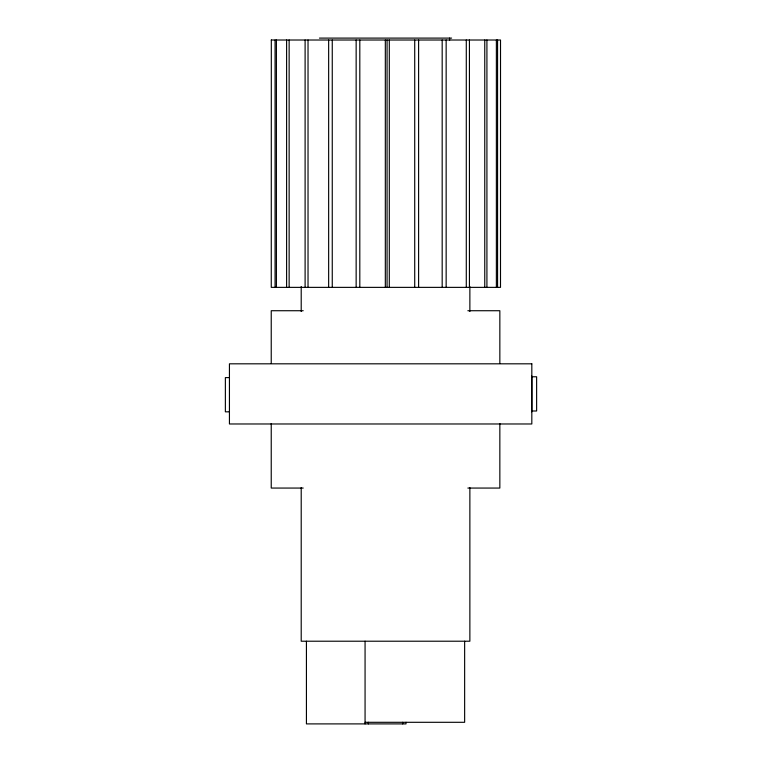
<?xml version="1.0" encoding="UTF-8"?>
<svg xmlns="http://www.w3.org/2000/svg" width="762" height="762" viewBox="0 0 762 762"><rect width="100%" height="100%" fill="white"/><g stroke="black" fill="none" stroke-linecap="round" stroke-linejoin="round"><path stroke-width="1.14" d="M319.449 38.1L451.618 38.1M271.262 40.015L500.52 40.015L500.501 287.369L271.262 287.369L271.32 40.015M303.209 310.725L271.234 310.725L271.234 363.379M467.858 310.725L499.843 310.725L499.843 363.379M531.819 375.971L531.819 411.823M531.638 376.771L536.629 376.771L536.629 410.994L531.638 410.994M229.438 377.609L225.371 377.609L225.371 411.823L229.438 411.823M303.209 488.061L271.234 488.061L271.234 423.529M467.858 488.061L499.843 488.061L499.843 423.529M365.065 722.3L464.639 722.3L464.639 641.213M497.567 40.015L497.567 287.369M496.376 40.015L496.376 287.369M486.918 40.015L486.918 287.369M484.756 40.015L484.756 287.369M469.868 286.502L469.868 311.506M469.868 487.67L469.868 641.213L301.209 641.213L301.209 487.67M469.43 40.015L469.43 287.369M466.287 40.015L466.287 287.369M449.561 38.1L449.561 40.472M446.151 40.015L446.151 287.369M442.179 40.015L442.179 287.369M418.605 40.015L418.605 287.369M414.719 40.015L414.719 287.369M406.013 722.3L406.013 723.9L306.429 723.9L306.429 641.213M402.698 722.3L402.698 723.9M389.306 40.015L389.306 287.369M387.067 40.015L387.067 287.369M385.324 40.015L385.324 287.369M368.37 722.3L368.37 723.9M365.065 641.213L365.065 723.9M359.807 40.015L359.807 287.369M356.149 40.015L356.149 287.369M332.261 40.015L332.261 287.369M328.651 40.015L328.651 287.369M308.029 40.015L308.029 287.369M305.105 40.015L305.105 287.369M301.209 286.502L301.209 311.506M289.141 40.015L289.141 287.369M286.607 40.015L286.607 287.369M276.406 40.015L276.406 287.369M275.072 40.015L275.072 287.369M531.819 363.817L229.438 363.817L229.438 423.977L531.819 423.977L531.819 363.817"/></g></svg>
